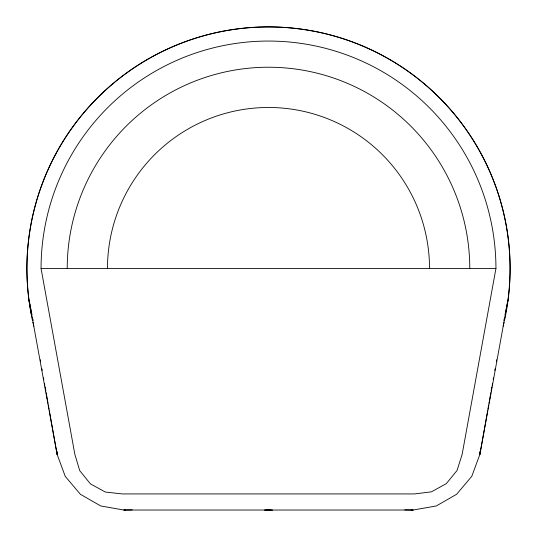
<?xml version="1.0" encoding="UTF-8"?>
<svg xmlns="http://www.w3.org/2000/svg" width="537" height="537" viewBox="0 0 537 537"><rect width="100%" height="100%" fill="white"/><g stroke="black" fill="none" stroke-linecap="round" stroke-linejoin="round"><path stroke-width="0.81" d="M31.448 314.803A241.529 241.529 0 0 1 261.016 27.085A241.529 241.529 0 0 1 507.962 300.029L479.903 454.322L471.775 476.339L456.625 494.275L436.272 505.968L413.154 510.029L123.846 510.029L100.728 505.968L80.375 494.275L65.225 476.339L57.097 454.322L57.184 451.818M479.816 451.818L479.903 454.322L480.628 448.536M479.903 454.322L487.643 410.751M487.932 409.107L488.663 404.999M488.952 403.354L489.247 401.71M489.536 400.065L490.852 392.668M491.14 391.023L491.872 386.915M492.167 385.271L492.456 383.626M493.188 379.511L493.476 377.867M494.792 370.47L495.087 368.825M496.396 361.428L496.691 359.783M495.94 268.5L462.149 454.322L457.054 470.486L446.334 483.602L431.506 491.811L414.692 493.926L122.308 493.926L105.38 492.053L90.431 483.884L79.724 470.64L74.851 454.322L41.06 268.5A227.44 227.44 0 0 1 268.5 41.06A227.44 227.44 0 0 1 495.94 268.5L41.06 268.5M503.907 320.414L504.23 318.783M505.042 314.702L507.962 300.029M125.504 509.861L123.846 510.029L132.23 509.875M266.01 510.016A241.529 241.529 0 0 0 268.5 510.029L270.99 509.868M404.77 509.875L413.154 510.029L411.496 509.861M266.01 509.868L268.5 510.029M31.958 314.702L29.038 300.029L57.097 454.322L56.372 448.536M32.77 318.783L33.093 320.414M40.309 359.783L40.604 361.428M41.913 368.825L42.208 370.47M43.524 377.867L43.812 379.511M44.544 383.626L44.833 385.271M45.128 386.915L45.86 391.023M46.148 392.668L47.464 400.065M47.753 401.71L48.048 403.354M48.337 404.999L49.068 409.107M49.357 410.751L57.097 454.322M32.522 320.535A241.65 241.65 0 0 1 268.5 26.85A241.65 241.65 0 0 1 504.478 320.535M504.115 322.166A241.65 241.65 0 0 1 503.156 326.214M272.655 510.116A241.65 241.65 0 0 1 264.345 510.116M33.844 326.214A241.65 241.65 0 0 1 32.885 322.166M67.226 268.5A201.274 201.274 0 0 1 268.5 67.226A201.274 201.274 0 0 1 469.774 268.5M107.481 268.5A161.019 161.019 0 0 1 268.5 107.481A161.019 161.019 0 0 1 429.519 268.5M32.636 320.515A241.529 241.529 0 0 1 32.287 318.884"/></g></svg>
